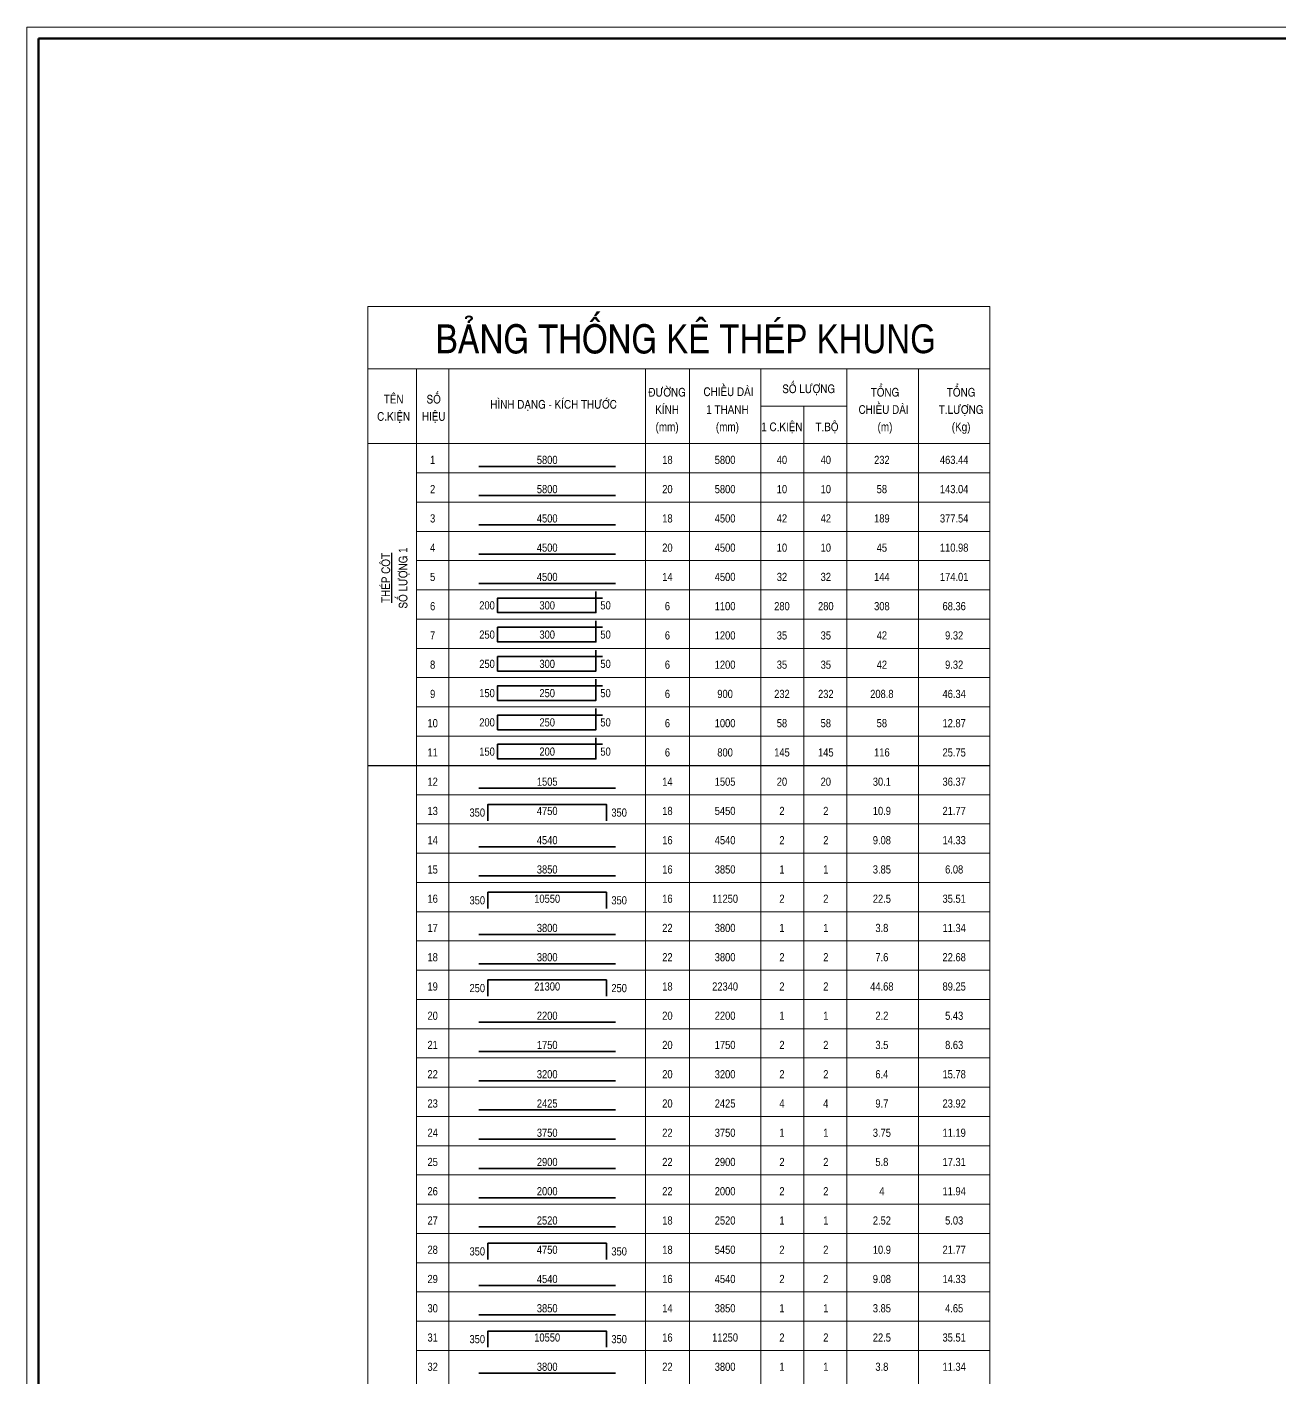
# Model space of a CAD drawing. Header units: inches. Extents: x 1604615 to 1925968, y -294302 to 52467.
# Drawn here: x 1604615 to 1639294, y -247582 to -210202 of the extents above; entities that cross this region are included whole.
import ezdxf
from ezdxf.enums import TextEntityAlignment as Align

# ---------------------------------------------------------------- set-up
doc = ezdxf.new("R2010")
doc.units = ezdxf.units.IN
doc.header["$LTSCALE"] = 20
doc.header["$MEASUREMENT"] = 0
doc.linetypes.add('HIDDENX2', pattern=[0.75, 0.5, -0.25])
doc.layers.get('0').update_dxf_attribs({"lineweight": 13})
for name, color, linetype, lineweight in [('BAO', 2, 'Continuous', 13), ('duong thep', 211, 'Continuous', 70), ('NETMO', 9, 'HIDDENX2', 18), ('STEEL', 4, 'Continuous', 35)]:
    doc.layers.add(name, color=color, linetype=linetype, lineweight=lineweight)
doc.layers.add('TEXT', color=9, linetype='Continuous')
doc.layers.add('TEXTTHEP', color=7, linetype='Continuous')
doc.styles.add('chu', font='VHELVCN.TTF')
doc.styles.add('HOA', font='ARIALN.TTF')

msp = doc.modelspace()

# ---------------------------------------------------------------- linework, layer by layer
msp.add_lwpolyline([(1604615, -210202.5), (1604615, -294302.5), (1723515, -294302.5), (1723515, -210202.5)], close=True)
at = {"layer": 'BAO'}
for p, q in [((1614051.5, -217945.8), (1631286.5, -217945.8)), ((1614051.5, -217945.8), (1614051.5, -286988.4)), ((1631286.5, -217945.8), (1631286.5, -286988.4)), ((1614051.5, -219668.4), (1631286.5, -219668.4)), ((1615401.5, -219668.4), (1615401.5, -282488.4)), ((1616301.5, -219668.4), (1616301.5, -282488.4)), ((1621746.5, -219668.4), (1621746.5, -282488.4)), ((1622961.5, -219668.4), (1622961.5, -282488.4)), ((1624941.5, -219668.4), (1624941.5, -282488.4)), ((1627326.5, -219668.4), (1627326.5, -282488.4)), ((1629306.5, -219668.4), (1629306.5, -282488.4)), ((1624941.5, -220703.4), (1627326.5, -220703.4)), ((1626134, -220703.4), (1626134, -282488.4)), ((1614051.5, -221738.4), (1631286.5, -221738.4))]:
    msp.add_line(p, q, dxfattribs=at)
at = {"layer": 'duong thep'}
msp.add_lwpolyline([(1604935, -210522.5), (1604935, -293982.5), (1723195, -293982.5), (1723195, -210522.5)], close=True, dxfattribs=at)
at = {"layer": 'NETMO'}
for p, q in [((1615401.5, -222548.4), (1631286.5, -222548.4)), ((1615401.5, -223358.4), (1631286.5, -223358.4)), ((1615401.5, -224168.4), (1631286.5, -224168.4)), ((1615401.5, -224978.4), (1631286.5, -224978.4)), ((1615401.5, -225788.4), (1631286.5, -225788.4)), ((1615401.5, -226598.4), (1631286.5, -226598.4)), ((1615401.5, -227408.4), (1631286.5, -227408.4)), ((1615401.5, -228218.4), (1631286.5, -228218.4)), ((1615401.5, -229028.4), (1631286.5, -229028.4)), ((1615401.5, -229838.4), (1631286.5, -229838.4)), ((1615401.5, -230648.4), (1631286.5, -230648.4)), ((1615401.5, -231458.4), (1631286.5, -231458.4)), ((1615401.5, -232268.4), (1631286.5, -232268.4)), ((1615401.5, -233078.4), (1631286.5, -233078.4)), ((1615401.5, -233888.4), (1631286.5, -233888.4)), ((1615401.5, -234698.4), (1631286.5, -234698.4)), ((1615401.5, -235508.4), (1631286.5, -235508.4)), ((1615401.5, -236318.4), (1631286.5, -236318.4)), ((1615401.5, -237128.4), (1631286.5, -237128.4)), ((1615401.5, -237938.4), (1631286.5, -237938.4)), ((1615401.5, -238748.4), (1631286.5, -238748.4)), ((1615401.5, -239558.4), (1631286.5, -239558.4)), ((1615401.5, -240368.4), (1631286.5, -240368.4)), ((1615401.5, -241178.4), (1631286.5, -241178.4)), ((1615401.5, -241988.4), (1631286.5, -241988.4)), ((1615401.5, -242798.4), (1631286.5, -242798.4)), ((1615401.5, -243608.4), (1631286.5, -243608.4)), ((1615401.5, -244418.4), (1631286.5, -244418.4)), ((1615401.5, -245228.4), (1631286.5, -245228.4)), ((1615401.5, -246038.4), (1631286.5, -246038.4)), ((1615401.5, -246848.4), (1631286.5, -246848.4))]:
    msp.add_line(p, q, dxfattribs=at)
at = {"layer": 'STEEL'}
for points in [[(1617134, -222368.4), (1620914, -222368.4)], [(1617134, -223178.4), (1620914, -223178.4)], [(1617134, -223988.4), (1620914, -223988.4)], [(1617134, -224798.4), (1620914, -224798.4)], [(1617134, -225608.4), (1620914, -225608.4)], [(1620554, -226013.4), (1617651.5, -226013.4), (1617651.5, -226418.4), (1620374, -226418.4), (1620374, -225833.4)], [(1620554, -226823.4), (1617651.5, -226823.4), (1617651.5, -227228.4), (1620374, -227228.4), (1620374, -226643.4)], [(1620554, -227633.4), (1617651.5, -227633.4), (1617651.5, -228038.4), (1620374, -228038.4), (1620374, -227453.4)], [(1620554, -228443.4), (1617651.5, -228443.4), (1617651.5, -228848.4), (1620374, -228848.4), (1620374, -228263.4)], [(1620554, -229253.4), (1617651.5, -229253.4), (1617651.5, -229658.4), (1620374, -229658.4), (1620374, -229073.4)], [(1620554, -230063.4), (1617651.5, -230063.4), (1617651.5, -230468.4), (1620374, -230468.4), (1620374, -229883.4)], [(1617134, -231278.4), (1620914, -231278.4)], [(1617381.5, -232178.4), (1617381.5, -231728.4), (1620666.5, -231728.4), (1620666.5, -232178.4)], [(1617134, -232898.4), (1620914, -232898.4)], [(1617134, -233708.4), (1620914, -233708.4)], [(1617381.5, -234608.4), (1617381.5, -234158.4), (1620666.5, -234158.4), (1620666.5, -234608.4)], [(1617134, -235328.4), (1620914, -235328.4)], [(1617134, -236138.4), (1620914, -236138.4)], [(1617381.5, -237038.4), (1617381.5, -236588.4), (1620666.5, -236588.4), (1620666.5, -237038.4)], [(1617134, -237758.4), (1620914, -237758.4)], [(1617134, -238568.4), (1620914, -238568.4)], [(1617134, -239378.4), (1620914, -239378.4)], [(1617134, -240188.4), (1620914, -240188.4)], [(1617134, -240998.4), (1620914, -240998.4)], [(1617134, -241808.4), (1620914, -241808.4)], [(1617134, -242618.4), (1620914, -242618.4)], [(1617134, -243428.4), (1620914, -243428.4)], [(1617381.5, -244328.4), (1617381.5, -243878.4), (1620666.5, -243878.4), (1620666.5, -244328.4)], [(1617134, -245048.4), (1620914, -245048.4)], [(1617134, -245858.4), (1620914, -245858.4)], [(1617381.5, -246758.4), (1617381.5, -246308.4), (1620666.5, -246308.4), (1620666.5, -246758.4)], [(1617134, -247478.4), (1620914, -247478.4)]]:
    msp.add_lwpolyline(points, dxfattribs=at)
at = {"layer": 'TEXT'}
msp.add_line((1614051.5, -230648.4), (1631286.5, -230648.4), dxfattribs=at)

# ---------------------------------------------------------------- texts
at = {"layer": 'TEXT', "color": 4, "style": 'chu'}
msp.add_text('BAÛNG THOÁNG KEÂ THEÙP KHUNG', height=798.6, dxfattribs=at).set_placement((1622862.4, -219235.1), align=Align.CENTER)
at = {"layer": 'TEXT', "style": 'chu'}
for s, p in [('ÑÖÔØNG', (1622345.4, -220435)), ('CHIEÀU DAØI', (1624045.3, -220420.2)), ('SOÁ LÖÔÏNG', (1626267.7, -220339.2)), ('TOÅNG', (1628380.6, -220435)), ('TOÅNG', (1630488.9, -220435)), ('TEÂN', (1614770.2, -220626.7)), ('SOÁ', (1615880.6, -220626.7)), ('HÌNH DAÏNG - KÍCH THÖÔÙC', (1619200.4, -220770.4)), ('C.KIEÄN', (1614770.2, -221105.9)), ('HIEÄU', (1615880.6, -221105.9)), ('KÍNH', (1622345.4, -220914.2)), ('1 THANH', (1624015.6, -220914.2)), ('CHIEÀU DAØI', (1628341.4, -220914.2)), ('T.LÖÔÏNG', (1630488.9, -220914.2)), ('(mm)', (1622345.4, -221393.3)), ('(mm)', (1624015.6, -221393.3)), ('1 C.KIEÄN', (1625523.5, -221393.3)), ('T.BOÄ', (1626773.6, -221393.3)), ('(m)', (1628380.6, -221393.3)), ('(Kg)', (1630488.9, -221393.3))]:
    msp.add_text(s, height=239.58, dxfattribs=at).set_placement(p, align=Align.CENTER)
for s, p in [('SOÁ LÖÔÏNG 1', (1615151.2, -225458.2)), ('%%UTHEÙP COÄT', (1614672, -225458.2))]:
    msp.add_text(s, height=239.58, rotation=90.00021, dxfattribs=at).set_placement(p, align=Align.CENTER)
at = {"layer": 'TEXTTHEP', "style": 'HOA'}
for s, p in [('1', (1615851.5, -222368.4)), ('5800', (1619024, -222368.4)), ('18', (1622354, -222368.4)), ('5800', (1623951.5, -222368.4)), ('40', (1625526.5, -222368.4)), ('40', (1626741.5, -222368.4)), ('232', (1628294, -222368.4)), ('463.44', (1630296.5, -222368.4)), ('2', (1615851.5, -223178.4)), ('5800', (1619024, -223178.4)), ('20', (1622354, -223178.4)), ('5800', (1623951.5, -223178.4)), ('10', (1625526.5, -223178.4)), ('10', (1626741.5, -223178.4)), ('58', (1628294, -223178.4)), ('143.04', (1630296.5, -223178.4)), ('3', (1615851.5, -223988.4)), ('4500', (1619024, -223988.4)), ('18', (1622354, -223988.4)), ('4500', (1623951.5, -223988.4)), ('42', (1625526.5, -223988.4)), ('42', (1626741.5, -223988.4)), ('189', (1628294, -223988.4)), ('377.54', (1630296.5, -223988.4)), ('4', (1615851.5, -224798.4)), ('4500', (1619024, -224798.4)), ('20', (1622354, -224798.4)), ('4500', (1623951.5, -224798.4)), ('10', (1625526.5, -224798.4)), ('10', (1626741.5, -224798.4)), ('45', (1628294, -224798.4)), ('110.98', (1630296.5, -224798.4)), ('5', (1615851.5, -225608.4)), ('4500', (1619024, -225608.4)), ('14', (1622354, -225608.4)), ('4500', (1623951.5, -225608.4)), ('32', (1625526.5, -225608.4)), ('32', (1626741.5, -225608.4)), ('144', (1628294, -225608.4)), ('174.01', (1630296.5, -225608.4)), ('6', (1615851.5, -226418.4)), ('300', (1619024, -226395.9)), ('6', (1622354, -226418.4)), ('7', (1615851.5, -227228.4)), ('300', (1619024, -227205.9)), ('6', (1622354, -227228.4)), ('8', (1615851.5, -228038.4)), ('300', (1619024, -228015.9)), ('6', (1622354, -228038.4)), ('9', (1615851.5, -228848.4)), ('250', (1619024, -228825.9)), ('6', (1622354, -228848.4)), ('10', (1615851.5, -229658.4)), ('250', (1619024, -229635.9)), ('6', (1622354, -229658.4)), ('11', (1615851.5, -230468.4)), ('200', (1619024, -230445.9)), ('6', (1622354, -230468.4)), ('12', (1615851.5, -231278.4)), ('1505', (1619024, -231278.4)), ('14', (1622354, -231278.4)), ('1505', (1623951.5, -231278.4)), ('20', (1625526.5, -231278.4)), ('20', (1626741.5, -231278.4)), ('30.1', (1628294, -231278.4)), ('36.37', (1630296.5, -231278.4)), ('13', (1615851.5, -232088.4)), ('4750', (1619024, -232088.4)), ('18', (1622354, -232088.4)), ('14', (1615851.5, -232898.4)), ('4540', (1619024, -232898.4)), ('16', (1622354, -232898.4)), ('4540', (1623951.5, -232898.4)), ('2', (1625526.5, -232898.4)), ('2', (1626741.5, -232898.4)), ('9.08', (1628294, -232898.4)), ('14.33', (1630296.5, -232898.4)), ('15', (1615851.5, -233708.4)), ('3850', (1619024, -233708.4)), ('16', (1622354, -233708.4)), ('3850', (1623951.5, -233708.4)), ('1', (1625526.5, -233708.4)), ('1', (1626741.5, -233708.4)), ('3.85', (1628294, -233708.4)), ('6.08', (1630296.5, -233708.4)), ('16', (1615851.5, -234518.4)), ('10550', (1619024, -234518.4)), ('16', (1622354, -234518.4)), ('17', (1615851.5, -235328.4)), ('3800', (1619024, -235328.4)), ('22', (1622354, -235328.4)), ('3800', (1623951.5, -235328.4)), ('1', (1625526.5, -235328.4)), ('1', (1626741.5, -235328.4)), ('3.8', (1628294, -235328.4)), ('11.34', (1630296.5, -235328.4)), ('18', (1615851.5, -236138.4)), ('3800', (1619024, -236138.4)), ('22', (1622354, -236138.4)), ('3800', (1623951.5, -236138.4)), ('2', (1625526.5, -236138.4)), ('2', (1626741.5, -236138.4)), ('7.6', (1628294, -236138.4)), ('22.68', (1630296.5, -236138.4)), ('19', (1615851.5, -236948.4)), ('21300', (1619024, -236948.4)), ('18', (1622354, -236948.4)), ('20', (1615851.5, -237758.4)), ('2200', (1619024, -237758.4)), ('20', (1622354, -237758.4)), ('2200', (1623951.5, -237758.4)), ('1', (1625526.5, -237758.4)), ('1', (1626741.5, -237758.4)), ('2.2', (1628294, -237758.4)), ('5.43', (1630296.5, -237758.4)), ('21', (1615851.5, -238568.4)), ('1750', (1619024, -238568.4)), ('20', (1622354, -238568.4)), ('1750', (1623951.5, -238568.4)), ('2', (1625526.5, -238568.4)), ('2', (1626741.5, -238568.4)), ('3.5', (1628294, -238568.4)), ('8.63', (1630296.5, -238568.4)), ('22', (1615851.5, -239378.4)), ('3200', (1619024, -239378.4)), ('20', (1622354, -239378.4)), ('3200', (1623951.5, -239378.4)), ('2', (1625526.5, -239378.4)), ('2', (1626741.5, -239378.4)), ('6.4', (1628294, -239378.4)), ('15.78', (1630296.5, -239378.4)), ('23', (1615851.5, -240188.4)), ('2425', (1619024, -240188.4)), ('20', (1622354, -240188.4)), ('2425', (1623951.5, -240188.4)), ('4', (1625526.5, -240188.4)), ('4', (1626741.5, -240188.4)), ('9.7', (1628294, -240188.4)), ('23.92', (1630296.5, -240188.4)), ('24', (1615851.5, -240998.4)), ('3750', (1619024, -240998.4)), ('22', (1622354, -240998.4)), ('3750', (1623951.5, -240998.4)), ('1', (1625526.5, -240998.4)), ('1', (1626741.5, -240998.4)), ('3.75', (1628294, -240998.4)), ('11.19', (1630296.5, -240998.4)), ('25', (1615851.5, -241808.4)), ('2900', (1619024, -241808.4)), ('22', (1622354, -241808.4)), ('2900', (1623951.5, -241808.4)), ('2', (1625526.5, -241808.4)), ('2', (1626741.5, -241808.4)), ('5.8', (1628294, -241808.4)), ('17.31', (1630296.5, -241808.4)), ('26', (1615851.5, -242618.4)), ('2000', (1619024, -242618.4)), ('22', (1622354, -242618.4)), ('2000', (1623951.5, -242618.4)), ('2', (1625526.5, -242618.4)), ('2', (1626741.5, -242618.4)), ('4', (1628294, -242618.4)), ('11.94', (1630296.5, -242618.4)), ('27', (1615851.5, -243428.4)), ('2520', (1619024, -243428.4)), ('18', (1622354, -243428.4)), ('2520', (1623951.5, -243428.4)), ('1', (1625526.5, -243428.4)), ('1', (1626741.5, -243428.4)), ('2.52', (1628294, -243428.4)), ('5.03', (1630296.5, -243428.4)), ('28', (1615851.5, -244238.4)), ('4750', (1619024, -244238.4)), ('18', (1622354, -244238.4)), ('29', (1615851.5, -245048.4)), ('4540', (1619024, -245048.4)), ('16', (1622354, -245048.4)), ('4540', (1623951.5, -245048.4)), ('2', (1625526.5, -245048.4)), ('2', (1626741.5, -245048.4)), ('9.08', (1628294, -245048.4)), ('14.33', (1630296.5, -245048.4)), ('30', (1615851.5, -245858.4)), ('3850', (1619024, -245858.4)), ('14', (1622354, -245858.4)), ('3850', (1623951.5, -245858.4)), ('1', (1625526.5, -245858.4)), ('1', (1626741.5, -245858.4)), ('3.85', (1628294, -245858.4)), ('4.65', (1630296.5, -245858.4)), ('31', (1615851.5, -246668.4)), ('10550', (1619024, -246668.4)), ('16', (1622354, -246668.4)), ('32', (1615851.5, -247478.4)), ('3800', (1619024, -247478.4)), ('22', (1622354, -247478.4)), ('3800', (1623951.5, -247478.4)), ('1', (1625526.5, -247478.4)), ('1', (1626741.5, -247478.4)), ('3.8', (1628294, -247478.4)), ('11.34', (1630296.5, -247478.4))]:
    msp.add_text(s, height=225, dxfattribs=at).set_placement(p, align=Align.BOTTOM_CENTER)
for s, p in [('200', (1617572.7, -226395.9)), ('250', (1617572.7, -227205.9)), ('250', (1617572.7, -228015.9)), ('150', (1617572.7, -228825.9)), ('200', (1617572.7, -229635.9)), ('150', (1617572.7, -230445.9)), ('350', (1617302.7, -232133.4)), ('350', (1617302.7, -234563.4)), ('250', (1617302.7, -236993.4)), ('350', (1617302.7, -244283.4)), ('350', (1617302.7, -246713.4))]:
    msp.add_text(s, height=225, dxfattribs=at).set_placement(p, align=Align.BOTTOM_RIGHT)
for s, p in [('50', (1620497.7, -226395.9)), ('50', (1620497.7, -227205.9)), ('50', (1620497.7, -228015.9)), ('50', (1620497.7, -228825.9)), ('50', (1620497.7, -229635.9)), ('50', (1620497.7, -230445.9)), ('350', (1620801.5, -232133.4)), ('350', (1620801.5, -234563.4)), ('250', (1620801.5, -236993.4)), ('350', (1620801.5, -244283.4)), ('350', (1620801.5, -246713.4))]:
    msp.add_text(s, height=225, dxfattribs=at).set_placement(p, align=Align.BOTTOM_LEFT)
at = {"layer": 'TEXTTHEP', "color": 7, "style": 'HOA'}
for s, p in [('1100', (1623951.5, -226418.4)), ('280', (1625526.5, -226418.4)), ('280', (1626741.5, -226418.4)), ('308', (1628294, -226418.4)), ('68.36', (1630296.5, -226418.4)), ('1200', (1623951.5, -227228.4)), ('35', (1625526.5, -227228.4)), ('35', (1626741.5, -227228.4)), ('42', (1628294, -227228.4)), ('9.32', (1630296.5, -227228.4)), ('1200', (1623951.5, -228038.4)), ('35', (1625526.5, -228038.4)), ('35', (1626741.5, -228038.4)), ('42', (1628294, -228038.4)), ('9.32', (1630296.5, -228038.4)), ('900', (1623951.5, -228848.4)), ('232', (1625526.5, -228848.4)), ('232', (1626741.5, -228848.4)), ('208.8', (1628294, -228848.4)), ('46.34', (1630296.5, -228848.4)), ('1000', (1623951.5, -229658.4)), ('58', (1625526.5, -229658.4)), ('58', (1626741.5, -229658.4)), ('58', (1628294, -229658.4)), ('12.87', (1630296.5, -229658.4)), ('800', (1623951.5, -230468.4)), ('145', (1625526.5, -230468.4)), ('145', (1626741.5, -230468.4)), ('116', (1628294, -230468.4)), ('25.75', (1630296.5, -230468.4)), ('5450', (1623951.5, -232088.4)), ('2', (1625526.5, -232088.4)), ('2', (1626741.5, -232088.4)), ('10.9', (1628294, -232088.4)), ('21.77', (1630296.5, -232088.4)), ('11250', (1623951.5, -234518.4)), ('2', (1625526.5, -234518.4)), ('2', (1626741.5, -234518.4)), ('22.5', (1628294, -234518.4)), ('35.51', (1630296.5, -234518.4)), ('22340', (1623951.5, -236948.4)), ('2', (1625526.5, -236948.4)), ('2', (1626741.5, -236948.4)), ('44.68', (1628294, -236948.4)), ('89.25', (1630296.5, -236948.4)), ('5450', (1623951.5, -244238.4)), ('2', (1625526.5, -244238.4)), ('2', (1626741.5, -244238.4)), ('10.9', (1628294, -244238.4)), ('21.77', (1630296.5, -244238.4)), ('11250', (1623951.5, -246668.4)), ('2', (1625526.5, -246668.4)), ('2', (1626741.5, -246668.4)), ('22.5', (1628294, -246668.4)), ('35.51', (1630296.5, -246668.4))]:
    msp.add_text(s, height=225, dxfattribs=at).set_placement(p, align=Align.BOTTOM_CENTER)

doc.saveas('drawing.dxf')
